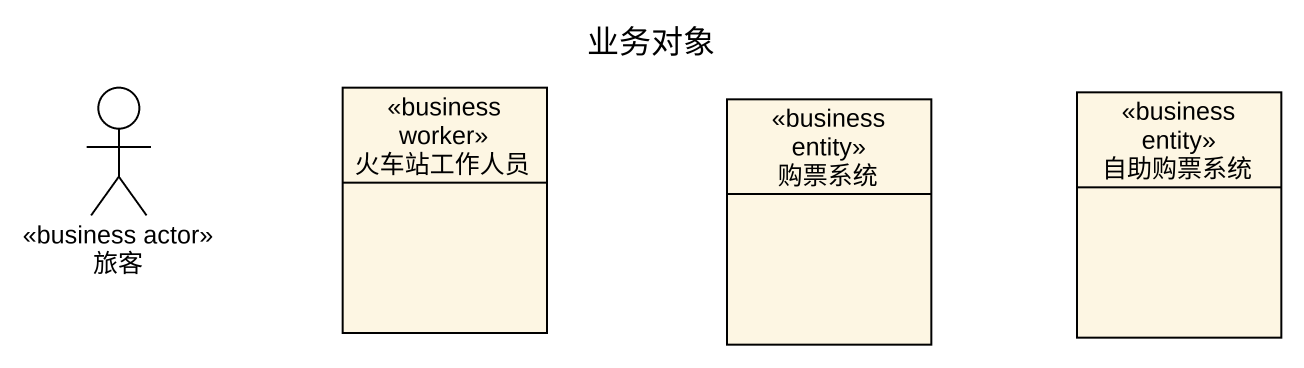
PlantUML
@startuml
title 业务对象
allowmixing
hide circle
hide empty members
actor 旅客 <<business actor>>
class 火车站工作人员 <<business worker>>
class 购票系统 <<business entity>>
class 自助购票系统 <<business entity>>
@enduml
